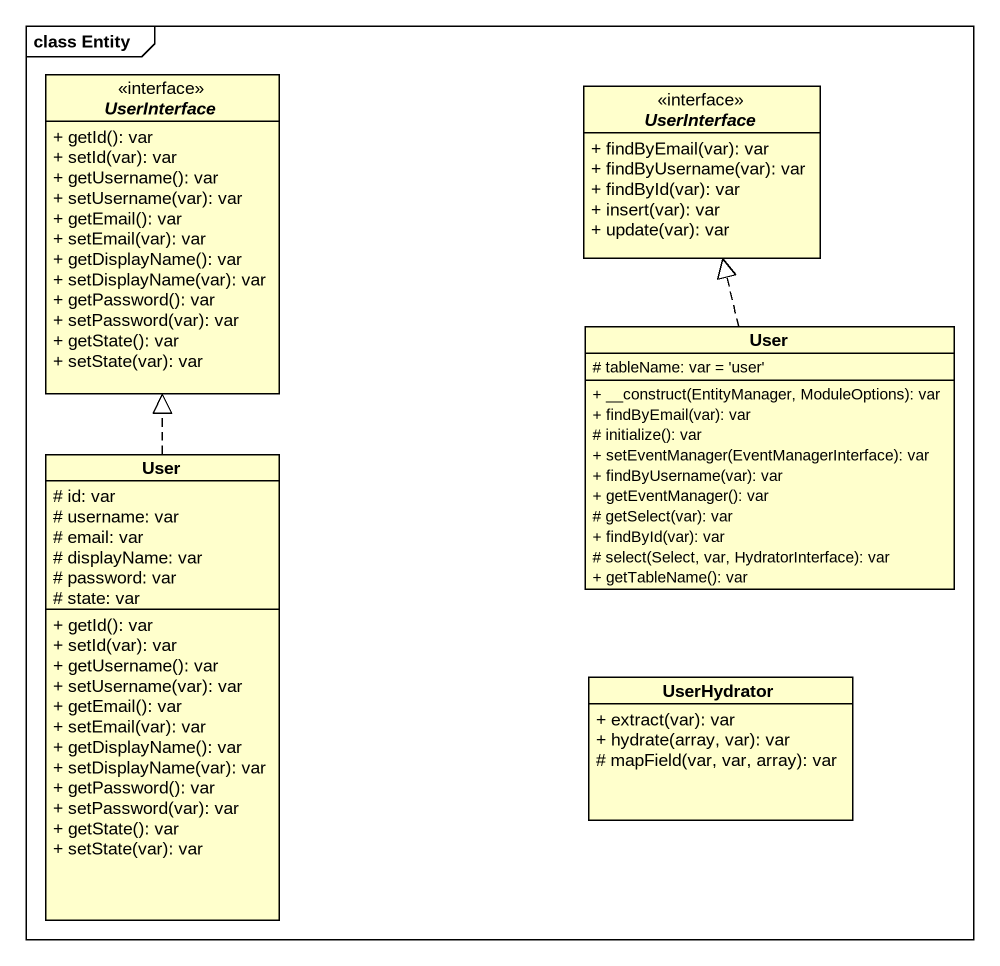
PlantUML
@startuml
mainframe class Entity
hide circle
hide empty members
skinparam classAttributeIconSize 0
interface UserInterface <<interface>> {
  + getId(): var
  + setId(var): var
  + getUsername(): var
  + setUsername(var): var
  + getEmail(): var
  + setEmail(var): var
  + getDisplayName(): var
  + setDisplayName(var): var
  + getPassword(): var
  + setPassword(var): var
  + getState(): var
  + setState(var): var
}
interface "UserInterface" as UserInterface_2 <<interface>> {
  + findByEmail(var): var
  + findByUsername(var): var
  + findById(var): var
  + insert(var): var
  + update(var): var
}
class User {
  # tableName: var = 'user'
  + __construct(EntityManager, ModuleOptions): var
  + findByEmail(var): var
  # initialize(): var
  + setEventManager(EventManagerInterface): var
  + findByUsername(var): var
  + getEventManager(): var
  # getSelect(var): var
  + findById(var): var
  # select(Select, var, HydratorInterface): var
  + getTableName(): var
}
class "User" as User_2 {
  # id: var
  # username: var
  # email: var
  # displayName: var
  # password: var
  # state: var
  + getId(): var
  + setId(var): var
  + getUsername(): var
  + setUsername(var): var
  + getEmail(): var
  + setEmail(var): var
  + getDisplayName(): var
  + setDisplayName(var): var
  + getPassword(): var
  + setPassword(var): var
  + getState(): var
  + setState(var): var
}
class UserHydrator {
  + extract(var): var
  + hydrate(array, var): var
  # mapField(var, var, array): var
}
User .up.|> UserInterface_2
User_2 .up.|> UserInterface
@enduml
